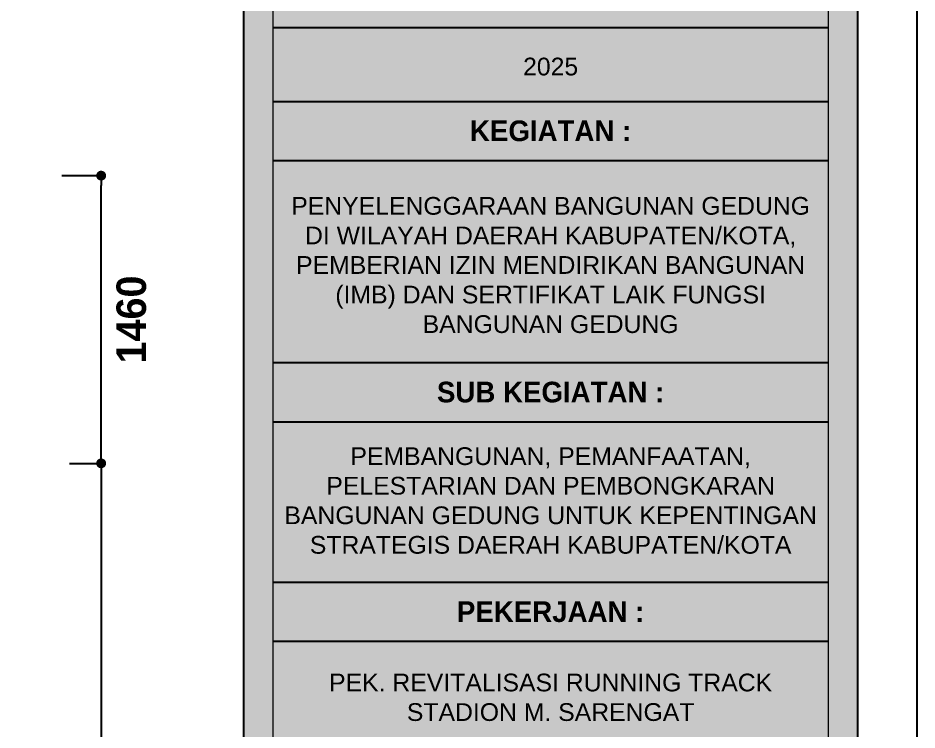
# Model space of a CAD drawing. Header units: centimetres. Extents: x -292707 to 138715, y -53922 to 66277.
# Drawn here: x 134151 to 138715, y 3438 to 7051 of the extents above; entities that cross this region are included whole.
import ezdxf

# ---------------------------------------------------------------- set-up
doc = ezdxf.new("R2010")
doc.units = ezdxf.units.CM
for name, color, linetype in [('A-ALINE-1', 91, 'Continuous'), ('A-ALINE-4', 113, 'Continuous'), ('A-DIM', 157, 'Continuous'), ('A-TEXT', 254, 'Continuous')]:
    doc.layers.add(name, color=color, linetype=linetype)
doc.layers.add('A-FILL-1', color=250, linetype='Continuous', lineweight=0, true_color=0x333333)
doc.layers.add('A-SWING AREA', color=7, linetype='Continuous', lineweight=0, true_color=0xf7f7f7, transparency=0.2)
doc.styles.add('Scale 1000', font='GOTHICB.TTF', dxfattribs={"height": 150})
doc.styles.add('Scale 170', font='GOTHICB.TTF', dxfattribs={"height": 50})
doc.dimstyles.new('Scale 1000', dxfattribs={"dimscale": 0, "dimtxt": 150, "dimasz": 50, "dimexe": 5, "dimexo": 3, "dimgap": 75, "dimtad": 2, "dimdec": 0, "dimtxsty": 'Scale 1000', "dimblk": 'DOT', "dimcen": 2.5, "dimclrd": 256, "dimclre": 256, "dimclrt": 254, "dimadec": 0, "dimazin": 0, "dimtfac": 1, "dimtdec": 0, "dimtmove": 0, "dimatfit": 3, "dimldrblk": 'DOTSMALL', "dimfxl": 1, "dimtfillclr": 256, "dimlwd": -1, "dimlwe": -1, "dimarcsym": 0})

# ---------------------------------------------------------------- blocks, each defined once
blk = doc.blocks.new('jhgkjhkjhkjh')
at = {"layer": 'A-SWING AREA', "transparency": 33554457}
h = blk.add_hatch(color=256, dxfattribs=at)
h.dxf.hatch_style = 1
h.paths.add_polyline_path([(-933.611, 931.53), (-881.611, 931.53), (-881.611, 1218.53), (-933.611, 1218.53)])
at = {"layer": 'A-ALINE-1', "ltscale": 0.25}
blk.add_lwpolyline([(-933.611, 931.53), (-881.611, 931.53), (-881.611, 1218.53), (-933.611, 1218.53)], close=True, dxfattribs=at)
at = {"layer": 'A-ALINE-4', "ltscale": 0.25}
for points in [[(-931.111, 1163.53), (-884.111, 1163.53)], [(-931.111, 1157.28), (-884.111, 1157.28)], [(-931.111, 1152.28), (-884.111, 1152.28)], [(-931.111, 1135.185), (-884.111, 1135.185)], [(-931.111, 1130.185), (-884.111, 1130.185)], [(-931.111, 1116.612), (-884.111, 1116.612)], [(-931.111, 1111.612), (-884.111, 1111.612)]]:
    blk.add_lwpolyline(points, dxfattribs=at)
at = {"layer": 'A-FILL-1', "ltscale": 0.25}
blk.add_lwpolyline([(-1286.611, 931.53), (-933.611, 931.53), (-933.611, 1218.53), (-1286.611, 1218.53)], close=True, dxfattribs=at)
at = {"layer": 'A-FILL-1'}
blk.add_lwpolyline([(-931.111, 934.03), (-884.111, 934.03), (-884.111, 1216.03), (-931.111, 1216.03)], close=True, dxfattribs=at)
at = {"layer": 'Defpoints'}
blk.add_lwpolyline([(-1296.611, 926.53), (-876.611, 926.53), (-876.611, 1223.53), (-1296.611, 1223.53)], close=True, dxfattribs=at)
at = {"layer": 'A-TEXT', "ltscale": 0.25, "attachment_point": 5, "style": 'Scale 170'}
for s, width, insert, char_height in [('{\\fArial|b0|i0|c0|p34;2025}', 47, (-907.611, 1160.218), 1.5), ('KEGIATAN :', 47, (-907.611, 1154.78), 1.75), ('{\\fArial|b0|i0|c0|p34;PENYELENGGARAAN BANGUNAN GEDUNG DI WILAYAH DAERAH KABUPATEN/KOTA, PEMBERIAN IZIN MENDIRIKAN BANGUNAN (IMB) DAN SERTIFIKAT LAIK FUNGSI BANGUNAN GEDUNG}', 45.46786, (-907.611, 1143.434), 1.5), ('SUB KEGIATAN :', 47, (-907.611, 1132.685), 1.75), ('{\\fArial|b0|i0|c0|p34;PEMBANGUNAN, PEMANFAATAN, PELESTARIAN DAN PEMBONGKARAN BANGUNAN GEDUNG UNTUK KEPENTINGAN STRATEGIS DAERAH KABUPATEN/KOTA}', 47, (-907.611, 1123.513), 1.5), ('PEKERJAAN :', 47, (-907.611, 1114.112), 1.75), ('{\\fArial|b0|i0|c0|p34;PEK.^IREVITALISASI RUNNING TRACK STADION M. SARENGAT}', 47, (-907.611, 1106.868), 1.5)]:
    blk.add_mtext_dynamic_manual_height_columns(s, width=width, gutter_width=105, heights=[0], dxfattribs=dict(at, insert=insert, char_height=char_height))
blk = doc.blocks.new('_Dot')
at = {"color": 0, "linetype": 'ByBlock', "lineweight": -2}
blk.add_line((-0.5, 0), (-1, 0), dxfattribs=at)
at = {"color": 0, "linetype": 'ByBlock', "const_width": 0.5}
blk.add_lwpolyline([(-0.25, 0, 1), (0.25, 0, 1)], format="xyb", close=True, dxfattribs=at)
blk = doc.blocks.new('*D503')
at = {"layer": 'A-DIM', "ltscale": 0.25, "transparency": 16777216}
for p, q in [((134413.4, 4791), (134578.4, 4791)), ((134573.4, 4741), (134573.4, -2009)), ((134377.9, -2059), (134578.4, -2059))]:
    blk.add_line(p, q, dxfattribs=at)
at = {"layer": 'Defpoints', "color": 0, "ltscale": 0.25, "transparency": 16777216}
for p in [(134410.4, 4791), (134374.9, -2059), (134573.4, -2059)]:
    blk.add_point(p, dxfattribs=at)
at = {"layer": 'A-DIM', "ltscale": 0.25, "transparency": 16777216, "xscale": 50, "yscale": 50, "zscale": 50}
for p, rotation in [((134573.4, 4791), 90), ((134573.4, -2059), 270)]:
    blk.add_blockref('_Dot', p, dxfattribs=dict(at, rotation=rotation))
at = {"layer": 'A-DIM', "color": 254, "ltscale": 0.25, "transparency": 16777216, "insert": (134727.2, 1366), "char_height": 150, "attachment_point": 5, "rotation": 90, "style": 'Scale 1000'}
blk.add_mtext('6850', dxfattribs=at)
blk = doc.blocks.new('_DotSmall')
at = {"color": 0, "linetype": 'ByBlock', "const_width": 0.5}
blk.add_lwpolyline([(-0.0625, 0, 1), (0.0625, 0, 1)], format="xyb", close=True, dxfattribs=at)
blk = doc.blocks.new('*D519')
at = {"layer": 'A-DIM', "ltscale": 0.25, "transparency": 16777216}
for p, q in [((134374.5, 6251), (134578.4, 6251)), ((134573.4, 4841), (134573.4, 6201)), ((134413.4, 4791), (134578.4, 4791))]:
    blk.add_line(p, q, dxfattribs=at)
at = {"layer": 'Defpoints', "color": 0, "ltscale": 0.25, "transparency": 16777216}
for p in [(134371.5, 6251), (134573.4, 6251), (134410.4, 4791)]:
    blk.add_point(p, dxfattribs=at)
at = {"layer": 'A-DIM', "ltscale": 0.25, "transparency": 16777216, "xscale": 50, "yscale": 50, "zscale": 50}
for p, rotation in [((134573.4, 6251), 90), ((134573.4, 4791), 270)]:
    blk.add_blockref('_Dot', p, dxfattribs=dict(at, rotation=rotation))
at = {"layer": 'A-DIM', "color": 254, "ltscale": 0.25, "transparency": 16777216, "insert": (134727.2, 5521), "char_height": 150, "attachment_point": 5, "rotation": 90, "style": 'Scale 1000'}
blk.add_mtext('1460', dxfattribs=at)

msp = doc.modelspace()

# ---------------------------------------------------------------- block references
at = {"layer": 'A-TEXT', "xscale": 60, "yscale": 60, "zscale": 60}
msp.add_blockref('jhgkjhkjhkjh', (191311.9, -62809), dxfattribs=at)

# ---------------------------------------------------------------- dimensions: what is measured, and where the dimension line sits
at = {"layer": 'A-DIM', "ltscale": 0.25}
for base, p2, override, picture, middle in [((134573.4, 6251), (134371.5, 6251), {"dimscale": 1, "dimtmove": 1}, '*D519', (134727.2, 5521)), ((134573.4, -2059), (134374.9, -2059), {"dimscale": 1}, '*D503', (134727.2, 1366))]:
    dim = msp.add_linear_dim(base=base, p1=(134410.4, 4791), p2=p2, angle=90, dimstyle='Scale 1000', override=override, dxfattribs=at)
    dim.commit()
    dim.dimension.update_dxf_attribs({"geometry": picture, "text_midpoint": middle})

doc.saveas('drawing.dxf')
